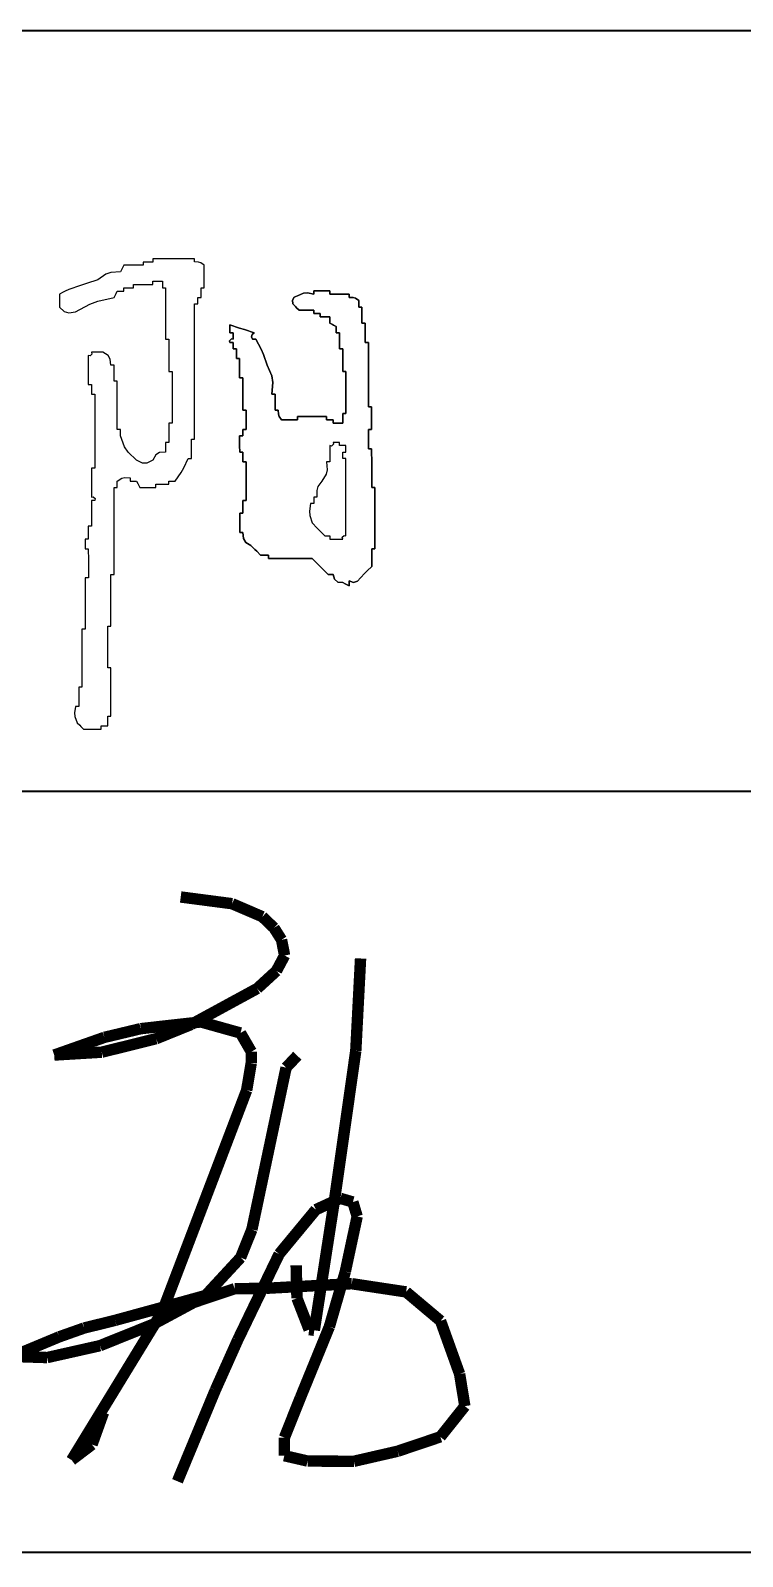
# Model space of a CAD drawing. Header units: millimetres. Extents: x 500457 to 783861, y -293369 to -162148.
# Drawn here: x 780760 to 781603, y -242596 to -240791 of the extents above; entities that cross this region are included whole.
import ezdxf

# ---------------------------------------------------------------- set-up
doc = ezdxf.new("R2010")
doc.units = ezdxf.units.MM
doc.header["$LTSCALE"] = 1000
doc.layers.add('A-PUB_TITLE SIGNATURE', color=7, linetype='Continuous')
doc.layers.add('WALL', color=255, linetype='Continuous')
doc.layers.add('图框', color=4, linetype='Continuous', lineweight=35)

# ---------------------------------------------------------------- blocks, each defined once
blk = doc.blocks.new('dianziqianminggry')
for p, q in [((0.129833, 0.071353), (0.129579, 0.071353)), ((0.129579, 0.071353), (0.129579, 0.071268)), ((0.129579, 0.071268), (0.129579, 0.071226)), ((0.129579, 0.071226), (0.129579, 0.071141)), ((0.12996, 0.071353), (0.129833, 0.071353)), ((0.130214, 0.071353), (0.12996, 0.071353)), ((0.131315, 0.071565), (0.130214, 0.071565)), ((0.130214, 0.071565), (0.130214, 0.07148)), ((0.130214, 0.07148), (0.130214, 0.071438)), ((0.130214, 0.071438), (0.130214, 0.071353)), ((0.131865, 0.071565), (0.131315, 0.071565)), ((0.132966, 0.071565), (0.131865, 0.071565)), ((0.132966, 0.07148), (0.132966, 0.071565)), ((0.132966, 0.071438), (0.132966, 0.07148)), ((0.132966, 0.071353), (0.132966, 0.071438)), ((0.133234, 0.071344), (0.132966, 0.071353)), ((0.133382, 0.071295), (0.133234, 0.071344)), ((0.133602, 0.071141), (0.133382, 0.071295)), ((0.127129, 0.070551), (0.126614, 0.070188)), ((0.127469, 0.070672), (0.127129, 0.070551)), ((0.128097, 0.070718), (0.127469, 0.070672)), ((0.128181, 0.070887), (0.128097, 0.070718)), ((0.128224, 0.070972), (0.128181, 0.070887)), ((0.128308, 0.071141), (0.128224, 0.070972)), ((0.128816, 0.071141), (0.128308, 0.071141)), ((0.129071, 0.071141), (0.128816, 0.071141)), ((0.129579, 0.071141), (0.129071, 0.071141)), ((0.133602, 0.070548), (0.133602, 0.071141)), ((0.133602, 0.070252), (0.133602, 0.070548)), ((0.133602, 0.069659), (0.133602, 0.070252)), ((0.12432, 0.069377), (0.124074, 0.069236)), ((0.124074, 0.069236), (0.124074, 0.068897)), ((0.124448, 0.069441), (0.12432, 0.069377)), ((0.124709, 0.069553), (0.124448, 0.069441)), ((0.125471, 0.069807), (0.124709, 0.069553)), ((0.125852, 0.069934), (0.125471, 0.069807)), ((0.126614, 0.070188), (0.125852, 0.069934)), ((0.127758, 0.069193), (0.1278, 0.069278)), ((0.1278, 0.069278), (0.127885, 0.069447)), ((0.127885, 0.069447), (0.128054, 0.069447)), ((0.128054, 0.069447), (0.128139, 0.069447)), ((0.128139, 0.069447), (0.128308, 0.069447)), ((0.128308, 0.069574), (0.128308, 0.069659)), ((0.128308, 0.069659), (0.128562, 0.069659)), ((0.128308, 0.069532), (0.128308, 0.069574)), ((0.128308, 0.069447), (0.128308, 0.069532)), ((0.128562, 0.069659), (0.128689, 0.069659)), ((0.128689, 0.069659), (0.128943, 0.069659)), ((0.128943, 0.069786), (0.128943, 0.069871)), ((0.128943, 0.069871), (0.129452, 0.069871)), ((0.128943, 0.069744), (0.128943, 0.069786)), ((0.128943, 0.069659), (0.128943, 0.069744)), ((0.129452, 0.069871), (0.129706, 0.069871)), ((0.129706, 0.069871), (0.130214, 0.069871)), ((0.130214, 0.069998), (0.130214, 0.070083)), ((0.130214, 0.070083), (0.130468, 0.070083)), ((0.130214, 0.069956), (0.130214, 0.069998)), ((0.130214, 0.069871), (0.130214, 0.069956)), ((0.130468, 0.070083), (0.130595, 0.070083)), ((0.130595, 0.070083), (0.130849, 0.070083)), ((0.130849, 0.070083), (0.130849, 0.069913)), ((0.130849, 0.069913), (0.130849, 0.069828)), ((0.130849, 0.069828), (0.130849, 0.069659)), ((0.130849, 0.069659), (0.130934, 0.069659)), ((0.130934, 0.069659), (0.130976, 0.069659)), ((0.130976, 0.069659), (0.131061, 0.069659)), ((0.131061, 0.069659), (0.131061, 0.068304)), ((0.13339, 0.069405), (0.13339, 0.069659)), ((0.13339, 0.069659), (0.133474, 0.069659)), ((0.13339, 0.069278), (0.13339, 0.069405)), ((0.13339, 0.069024), (0.13339, 0.069278)), ((0.133474, 0.069659), (0.133517, 0.069659)), ((0.133517, 0.069659), (0.133602, 0.069659)), ((0.139742, 0.06913), (0.140134, 0.069295)), ((0.140134, 0.069295), (0.139742, 0.06913)), ((0.140134, 0.069295), (0.140383, 0.06932)), ((0.140383, 0.06932), (0.140134, 0.069295)), ((0.140383, 0.06932), (0.1408, 0.069236)), ((0.1408, 0.069236), (0.140383, 0.06932)), ((0.1408, 0.069236), (0.1408, 0.069447)), ((0.1408, 0.069447), (0.1408, 0.069236)), ((0.1408, 0.069236), (0.1408, 0.069447)), ((0.141859, 0.069447), (0.1408, 0.069447)), ((0.1408, 0.069447), (0.141859, 0.069447)), ((0.141859, 0.069447), (0.1408, 0.069447)), ((0.1408, 0.069447), (0.1408, 0.069236)), ((0.1408, 0.069236), (0.1408, 0.069447)), ((0.1408, 0.069447), (0.1408, 0.069236)), ((0.141436, 0.069447), (0.141859, 0.069447)), ((0.141859, 0.069447), (0.141436, 0.069447)), ((0.141436, 0.069447), (0.141859, 0.069447)), ((0.141859, 0.069447), (0.141859, 0.069363)), ((0.141859, 0.069363), (0.141859, 0.069447)), ((0.141859, 0.069363), (0.141859, 0.06932)), ((0.141859, 0.06932), (0.141859, 0.069363)), ((0.141859, 0.06932), (0.141859, 0.069236)), ((0.141859, 0.069236), (0.141859, 0.06932)), ((0.141859, 0.069236), (0.142367, 0.069236)), ((0.142367, 0.069236), (0.141859, 0.069236)), ((0.142367, 0.069236), (0.142621, 0.069236)), ((0.142621, 0.069236), (0.142367, 0.069236)), ((0.142621, 0.069236), (0.143129, 0.069236)), ((0.143129, 0.069236), (0.142621, 0.069236)), ((0.143129, 0.069236), (0.143129, 0.069151)), ((0.143129, 0.069151), (0.143129, 0.069236)), ((0.124074, 0.068897), (0.124074, 0.068728)), ((0.124074, 0.068728), (0.124074, 0.068389)), ((0.124074, 0.068389), (0.124401, 0.068091)), ((0.125132, 0.068071), (0.126089, 0.068585)), ((0.126089, 0.068585), (0.126615, 0.068782)), ((0.126615, 0.068782), (0.127673, 0.069024)), ((0.127673, 0.069024), (0.127758, 0.069193)), ((0.131061, 0.068304), (0.131061, 0.067627)), ((0.132966, 0.065043), (0.132966, 0.0686)), ((0.132966, 0.0686), (0.133051, 0.0686)), ((0.133051, 0.0686), (0.133093, 0.0686)), ((0.133093, 0.0686), (0.133178, 0.0686)), ((0.133178, 0.068855), (0.133178, 0.069024)), ((0.133178, 0.069024), (0.133263, 0.069024)), ((0.133178, 0.06877), (0.133178, 0.068855)), ((0.133178, 0.0686), (0.133178, 0.06877)), ((0.133263, 0.069024), (0.133305, 0.069024)), ((0.133305, 0.069024), (0.13339, 0.069024)), ((0.139401, 0.068846), (0.139514, 0.069035)), ((0.139514, 0.069035), (0.139401, 0.068846)), ((0.139424, 0.0686), (0.139401, 0.068846)), ((0.139401, 0.068846), (0.139424, 0.0686)), ((0.139593, 0.068431), (0.139424, 0.0686)), ((0.139424, 0.0686), (0.139593, 0.068431)), ((0.139514, 0.069035), (0.139742, 0.06913)), ((0.139742, 0.06913), (0.139514, 0.069035)), ((0.139678, 0.068346), (0.139593, 0.068431)), ((0.139593, 0.068431), (0.139678, 0.068346)), ((0.139848, 0.068177), (0.139678, 0.068346)), ((0.139678, 0.068346), (0.139848, 0.068177)), ((0.143129, 0.069151), (0.143129, 0.069109)), ((0.143129, 0.069109), (0.143129, 0.069151)), ((0.143129, 0.069109), (0.143129, 0.069024)), ((0.143129, 0.069024), (0.143129, 0.069109)), ((0.143129, 0.069024), (0.143397, 0.069015)), ((0.143397, 0.069015), (0.143129, 0.069024)), ((0.143397, 0.069015), (0.143545, 0.068966)), ((0.143545, 0.068966), (0.143397, 0.069015)), ((0.143545, 0.068966), (0.143765, 0.068812)), ((0.143765, 0.068812), (0.143545, 0.068966)), ((0.143765, 0.068812), (0.143765, 0.068643)), ((0.143765, 0.068643), (0.143765, 0.068812)), ((0.143765, 0.068643), (0.143765, 0.068558)), ((0.143765, 0.068558), (0.143765, 0.068643)), ((0.143765, 0.068558), (0.143765, 0.068389)), ((0.143765, 0.068389), (0.143765, 0.068558)), ((0.143765, 0.068389), (0.143849, 0.068389)), ((0.143849, 0.068389), (0.143765, 0.068389)), ((0.143849, 0.068389), (0.143892, 0.068389)), ((0.143892, 0.068389), (0.143849, 0.068389)), ((0.143892, 0.068389), (0.143976, 0.068389)), ((0.143976, 0.068389), (0.143892, 0.068389)), ((0.143976, 0.068389), (0.143976, 0.067965)), ((0.143976, 0.067965), (0.143976, 0.068389)), ((0.124401, 0.068091), (0.124696, 0.068003)), ((0.124696, 0.068003), (0.125132, 0.068071)), ((0.131061, 0.067627), (0.131061, 0.066271)), ((0.135295, 0.067012), (0.135295, 0.067224)), ((0.135295, 0.067224), (0.135931, 0.067012)), ((0.135931, 0.067012), (0.135295, 0.067224)), ((0.135295, 0.067224), (0.135295, 0.067012)), ((0.140229, 0.068177), (0.139848, 0.068177)), ((0.139848, 0.068177), (0.140229, 0.068177)), ((0.140419, 0.068177), (0.140229, 0.068177)), ((0.140229, 0.068177), (0.140419, 0.068177)), ((0.1408, 0.068177), (0.140419, 0.068177)), ((0.140419, 0.068177), (0.1408, 0.068177)), ((0.1408, 0.068092), (0.1408, 0.068177)), ((0.1408, 0.068177), (0.1408, 0.068092)), ((0.1408, 0.06805), (0.1408, 0.068092)), ((0.1408, 0.068092), (0.1408, 0.06805)), ((0.1408, 0.067965), (0.1408, 0.06805)), ((0.1408, 0.06805), (0.1408, 0.067965)), ((0.14097, 0.067965), (0.1408, 0.067965)), ((0.1408, 0.067965), (0.14097, 0.067965)), ((0.141054, 0.067965), (0.14097, 0.067965)), ((0.14097, 0.067965), (0.141054, 0.067965)), ((0.141224, 0.067965), (0.141054, 0.067965)), ((0.141054, 0.067965), (0.141224, 0.067965)), ((0.141224, 0.067881), (0.141224, 0.067965)), ((0.141224, 0.067965), (0.141224, 0.067881)), ((0.141224, 0.067838), (0.141224, 0.067881)), ((0.141224, 0.067881), (0.141224, 0.067838)), ((0.141224, 0.067754), (0.141224, 0.067838)), ((0.141224, 0.067838), (0.141224, 0.067754)), ((0.141478, 0.067754), (0.141224, 0.067754)), ((0.141224, 0.067754), (0.141478, 0.067754)), ((0.141605, 0.067754), (0.141478, 0.067754)), ((0.141478, 0.067754), (0.141605, 0.067754)), ((0.141859, 0.067754), (0.141605, 0.067754)), ((0.141605, 0.067754), (0.141859, 0.067754)), ((0.141859, 0.067584), (0.141859, 0.067754)), ((0.141859, 0.067754), (0.141859, 0.067584)), ((0.141859, 0.067499), (0.141859, 0.067584)), ((0.141859, 0.067584), (0.141859, 0.067499)), ((0.141859, 0.06733), (0.141859, 0.067499)), ((0.141859, 0.067499), (0.141859, 0.06733)), ((0.142028, 0.067245), (0.141859, 0.06733)), ((0.141859, 0.06733), (0.142028, 0.067245)), ((0.142113, 0.067203), (0.142028, 0.067245)), ((0.142028, 0.067245), (0.142113, 0.067203)), ((0.142282, 0.067118), (0.142113, 0.067203)), ((0.142113, 0.067203), (0.142282, 0.067118)), ((0.143976, 0.067965), (0.143976, 0.067754)), ((0.143976, 0.067754), (0.143976, 0.067965)), ((0.143976, 0.067754), (0.143976, 0.06733)), ((0.143976, 0.06733), (0.143976, 0.067754)), ((0.143976, 0.06733), (0.144061, 0.06733)), ((0.144061, 0.06733), (0.143976, 0.06733)), ((0.144061, 0.06733), (0.144103, 0.06733)), ((0.144103, 0.06733), (0.144061, 0.06733)), ((0.144103, 0.06733), (0.144188, 0.06733)), ((0.144188, 0.06733), (0.144103, 0.06733)), ((0.144188, 0.06733), (0.144188, 0.066822)), ((0.144188, 0.066822), (0.144188, 0.06733)), ((0.131061, 0.066271), (0.131145, 0.066271)), ((0.131145, 0.066271), (0.131188, 0.066271)), ((0.131188, 0.066271), (0.131272, 0.066271)), ((0.131272, 0.066271), (0.131272, 0.065425)), ((0.13527, 0.066177), (0.13539, 0.066297)), ((0.13539, 0.066297), (0.13527, 0.066177)), ((0.135295, 0.066907), (0.135295, 0.067012)), ((0.135295, 0.067012), (0.135295, 0.066907)), ((0.135295, 0.066695), (0.135295, 0.066907)), ((0.135295, 0.066907), (0.135295, 0.066695)), ((0.13538, 0.066695), (0.135295, 0.066695)), ((0.135295, 0.066695), (0.13538, 0.066695)), ((0.135422, 0.066695), (0.13538, 0.066695)), ((0.13538, 0.066695), (0.135422, 0.066695)), ((0.13539, 0.066297), (0.135507, 0.066271)), ((0.135507, 0.066271), (0.13539, 0.066297)), ((0.135507, 0.066695), (0.135422, 0.066695)), ((0.135422, 0.066695), (0.135507, 0.066695)), ((0.135507, 0.066526), (0.135507, 0.066695)), ((0.135507, 0.066695), (0.135507, 0.066526)), ((0.135507, 0.066441), (0.135507, 0.066526)), ((0.135507, 0.066526), (0.135507, 0.066441)), ((0.135507, 0.066271), (0.135507, 0.066441)), ((0.135507, 0.066441), (0.135507, 0.066271)), ((0.135931, 0.067012), (0.136248, 0.066907)), ((0.136248, 0.066907), (0.135931, 0.067012)), ((0.136248, 0.066907), (0.136883, 0.066695)), ((0.136883, 0.066695), (0.136248, 0.066907)), ((0.136749, 0.066584), (0.136711, 0.066433)), ((0.136711, 0.066433), (0.136749, 0.066584)), ((0.136711, 0.066433), (0.136777, 0.066271)), ((0.136777, 0.066271), (0.136711, 0.066433)), ((0.136883, 0.066695), (0.136749, 0.066584)), ((0.136749, 0.066584), (0.136883, 0.066695)), ((0.136777, 0.066271), (0.136862, 0.066271)), ((0.136862, 0.066271), (0.136777, 0.066271)), ((0.136862, 0.066271), (0.136905, 0.066271)), ((0.136905, 0.066271), (0.136862, 0.066271)), ((0.136905, 0.066271), (0.136989, 0.066271)), ((0.136989, 0.066271), (0.136905, 0.066271)), ((0.136989, 0.066271), (0.137354, 0.065628)), ((0.137354, 0.065628), (0.136989, 0.066271)), ((0.142282, 0.066949), (0.142282, 0.067118)), ((0.142282, 0.067118), (0.142282, 0.066949)), ((0.142282, 0.066864), (0.142282, 0.066949)), ((0.142282, 0.066949), (0.142282, 0.066864)), ((0.142282, 0.066695), (0.142282, 0.066864)), ((0.142282, 0.066864), (0.142282, 0.066695)), ((0.142367, 0.066695), (0.142282, 0.066695)), ((0.142282, 0.066695), (0.142367, 0.066695)), ((0.142409, 0.066695), (0.142367, 0.066695)), ((0.142367, 0.066695), (0.142409, 0.066695)), ((0.142494, 0.066695), (0.142409, 0.066695)), ((0.142409, 0.066695), (0.142494, 0.066695)), ((0.142494, 0.066271), (0.142494, 0.066695)), ((0.142494, 0.066695), (0.142494, 0.066271)), ((0.142494, 0.06606), (0.142494, 0.066271)), ((0.142494, 0.066271), (0.142494, 0.06606)), ((0.144188, 0.066822), (0.144188, 0.066568)), ((0.144188, 0.066568), (0.144188, 0.066822)), ((0.144188, 0.066568), (0.144188, 0.06606)), ((0.144188, 0.06606), (0.144188, 0.066568)), ((0.126096, 0.065187), (0.125979, 0.065213)), ((0.125979, 0.065213), (0.125979, 0.064451)), ((0.126216, 0.065307), (0.126096, 0.065187)), ((0.126487, 0.065425), (0.126191, 0.065425)), ((0.126191, 0.065425), (0.126216, 0.065307)), ((0.126636, 0.065425), (0.126487, 0.065425)), ((0.126932, 0.065425), (0.126636, 0.065425)), ((0.127274, 0.065218), (0.126932, 0.065425)), ((0.127425, 0.064975), (0.127274, 0.065218)), ((0.131272, 0.065425), (0.131272, 0.065001)), ((0.135295, 0.06606), (0.13527, 0.066177)), ((0.13527, 0.066177), (0.135295, 0.06606)), ((0.13538, 0.06606), (0.135295, 0.06606)), ((0.135295, 0.06606), (0.13538, 0.06606)), ((0.135422, 0.06606), (0.13538, 0.06606)), ((0.13538, 0.06606), (0.135422, 0.06606)), ((0.135507, 0.06606), (0.135422, 0.06606)), ((0.135422, 0.06606), (0.135507, 0.06606)), ((0.135507, 0.06589), (0.135507, 0.06606)), ((0.135507, 0.06606), (0.135507, 0.06589)), ((0.135507, 0.065806), (0.135507, 0.06589)), ((0.135507, 0.06589), (0.135507, 0.065806)), ((0.135507, 0.065636), (0.135507, 0.065806)), ((0.135507, 0.065806), (0.135507, 0.065636)), ((0.135592, 0.065636), (0.135507, 0.065636)), ((0.135507, 0.065636), (0.135592, 0.065636)), ((0.135634, 0.065636), (0.135592, 0.065636)), ((0.135592, 0.065636), (0.135634, 0.065636)), ((0.135719, 0.065636), (0.135634, 0.065636)), ((0.135634, 0.065636), (0.135719, 0.065636)), ((0.135719, 0.065382), (0.135719, 0.065636)), ((0.135719, 0.065636), (0.135719, 0.065382)), ((0.135719, 0.065255), (0.135719, 0.065382)), ((0.135719, 0.065382), (0.135719, 0.065255)), ((0.135719, 0.065001), (0.135719, 0.065255)), ((0.135719, 0.065255), (0.135719, 0.065001)), ((0.137354, 0.065628), (0.137505, 0.065282)), ((0.137505, 0.065282), (0.137354, 0.065628)), ((0.137505, 0.065282), (0.13773, 0.064578)), ((0.13773, 0.064578), (0.137505, 0.065282)), ((0.142494, 0.065636), (0.142494, 0.06606)), ((0.142494, 0.06606), (0.142494, 0.065636)), ((0.142579, 0.065636), (0.142494, 0.065636)), ((0.142494, 0.065636), (0.142579, 0.065636)), ((0.142621, 0.065636), (0.142579, 0.065636)), ((0.142579, 0.065636), (0.142621, 0.065636)), ((0.142706, 0.065636), (0.142621, 0.065636)), ((0.142621, 0.065636), (0.142706, 0.065636)), ((0.142706, 0.065043), (0.142706, 0.065636)), ((0.142706, 0.065636), (0.142706, 0.065043)), ((0.144188, 0.06606), (0.144273, 0.06606)), ((0.144273, 0.06606), (0.144188, 0.06606)), ((0.144273, 0.06606), (0.144315, 0.06606)), ((0.144315, 0.06606), (0.144273, 0.06606)), ((0.144315, 0.06606), (0.1444, 0.06606)), ((0.1444, 0.06606), (0.144315, 0.06606)), ((0.1444, 0.06606), (0.1444, 0.064366)), ((0.1444, 0.064366), (0.1444, 0.06606)), ((0.125979, 0.064451), (0.125979, 0.064069)), ((0.127461, 0.064578), (0.127425, 0.064975)), ((0.127546, 0.064578), (0.127461, 0.064578)), ((0.127588, 0.064578), (0.127546, 0.064578)), ((0.127673, 0.064578), (0.127588, 0.064578)), ((0.127673, 0.064154), (0.127673, 0.064578)), ((0.131272, 0.065001), (0.131272, 0.064154)), ((0.132966, 0.063265), (0.132966, 0.065043)), ((0.135804, 0.065001), (0.135719, 0.065001)), ((0.135719, 0.065001), (0.135804, 0.065001)), ((0.135846, 0.065001), (0.135804, 0.065001)), ((0.135804, 0.065001), (0.135846, 0.065001)), ((0.135931, 0.065001), (0.135846, 0.065001)), ((0.135846, 0.065001), (0.135931, 0.065001)), ((0.135931, 0.064493), (0.135931, 0.065001)), ((0.135931, 0.065001), (0.135931, 0.064493)), ((0.135931, 0.064239), (0.135931, 0.064493)), ((0.135931, 0.064493), (0.135931, 0.064239)), ((0.135931, 0.063731), (0.135931, 0.064239)), ((0.135931, 0.064239), (0.135931, 0.063731)), ((0.13773, 0.064578), (0.138036, 0.063868)), ((0.138036, 0.063868), (0.13773, 0.064578)), ((0.142706, 0.064747), (0.142706, 0.065043)), ((0.142706, 0.065043), (0.142706, 0.064747)), ((0.142706, 0.064154), (0.142706, 0.064747)), ((0.142706, 0.064747), (0.142706, 0.064154)), ((0.1444, 0.064366), (0.1444, 0.063519)), ((0.1444, 0.063519), (0.1444, 0.064366)), ((0.125979, 0.064069), (0.125979, 0.063307)), ((0.125979, 0.063307), (0.126064, 0.063307)), ((0.126064, 0.063307), (0.126106, 0.063307)), ((0.126106, 0.063307), (0.126191, 0.063307)), ((0.126191, 0.063307), (0.126191, 0.063053)), ((0.127673, 0.063942), (0.127673, 0.064154)), ((0.127673, 0.063519), (0.127673, 0.063942)), ((0.127758, 0.063519), (0.127673, 0.063519)), ((0.1278, 0.063519), (0.127758, 0.063519)), ((0.127885, 0.063519), (0.1278, 0.063519)), ((0.127885, 0.062249), (0.127885, 0.063519)), ((0.131272, 0.064154), (0.131357, 0.064154)), ((0.131357, 0.064154), (0.1314, 0.064154)), ((0.1314, 0.064154), (0.131484, 0.064154)), ((0.131484, 0.064154), (0.131484, 0.062799)), ((0.132966, 0.059708), (0.132966, 0.063265)), ((0.136015, 0.063731), (0.135931, 0.063731)), ((0.135931, 0.063731), (0.136015, 0.063731)), ((0.136058, 0.063731), (0.136015, 0.063731)), ((0.136015, 0.063731), (0.136058, 0.063731)), ((0.136142, 0.063731), (0.136058, 0.063731)), ((0.136058, 0.063731), (0.136142, 0.063731)), ((0.136142, 0.062884), (0.136142, 0.063731)), ((0.136142, 0.063731), (0.136142, 0.062884)), ((0.138036, 0.063868), (0.138106, 0.063443)), ((0.138106, 0.063443), (0.138036, 0.063868)), ((0.138106, 0.063443), (0.138048, 0.062672)), ((0.138048, 0.062672), (0.138106, 0.063443)), ((0.142791, 0.064154), (0.142706, 0.064154)), ((0.142706, 0.064154), (0.142791, 0.064154)), ((0.142833, 0.064154), (0.142791, 0.064154)), ((0.142791, 0.064154), (0.142833, 0.064154)), ((0.142918, 0.064154), (0.142833, 0.064154)), ((0.142833, 0.064154), (0.142918, 0.064154)), ((0.142918, 0.063053), (0.142918, 0.064154)), ((0.142918, 0.064154), (0.142918, 0.063053)), ((0.1444, 0.063519), (0.1444, 0.061825)), ((0.1444, 0.061825), (0.1444, 0.063519)), ((0.126191, 0.063053), (0.126191, 0.062926)), ((0.126191, 0.062926), (0.126191, 0.062672)), ((0.126191, 0.062672), (0.126276, 0.062672)), ((0.126276, 0.062672), (0.126318, 0.062672)), ((0.126318, 0.062672), (0.126403, 0.062672)), ((0.126403, 0.062672), (0.126403, 0.060724)), ((0.127885, 0.061613), (0.127885, 0.062249)), ((0.131484, 0.062799), (0.131484, 0.062122)), ((0.136142, 0.06246), (0.136142, 0.062884)), ((0.136142, 0.062884), (0.136142, 0.06246)), ((0.136142, 0.061613), (0.136142, 0.06246)), ((0.136142, 0.06246), (0.136142, 0.061613)), ((0.138048, 0.062672), (0.138133, 0.062672)), ((0.138133, 0.062672), (0.138048, 0.062672)), ((0.138133, 0.062672), (0.138175, 0.062672)), ((0.138175, 0.062672), (0.138133, 0.062672)), ((0.138175, 0.062672), (0.13826, 0.062672)), ((0.13826, 0.062672), (0.138175, 0.062672)), ((0.13826, 0.062672), (0.13826, 0.062249)), ((0.13826, 0.062249), (0.13826, 0.062672)), ((0.13826, 0.062249), (0.13826, 0.062037)), ((0.13826, 0.062037), (0.13826, 0.062249)), ((0.142918, 0.062503), (0.142918, 0.063053)), ((0.142918, 0.063053), (0.142918, 0.062503)), ((0.142918, 0.061402), (0.142918, 0.062503)), ((0.142918, 0.062503), (0.142918, 0.061402)), ((0.127885, 0.060343), (0.127885, 0.061613)), ((0.131484, 0.062122), (0.131484, 0.060766)), ((0.136227, 0.061613), (0.136142, 0.061613)), ((0.136142, 0.061613), (0.136227, 0.061613)), ((0.136269, 0.061613), (0.136227, 0.061613)), ((0.136227, 0.061613), (0.136269, 0.061613)), ((0.136354, 0.061613), (0.136269, 0.061613)), ((0.136269, 0.061613), (0.136354, 0.061613)), ((0.136354, 0.061105), (0.136354, 0.061613)), ((0.136354, 0.061613), (0.136354, 0.061105)), ((0.13826, 0.062037), (0.13826, 0.061613)), ((0.13826, 0.061613), (0.13826, 0.062037)), ((0.13826, 0.061613), (0.138344, 0.061613)), ((0.138344, 0.061613), (0.13826, 0.061613)), ((0.138344, 0.061613), (0.138387, 0.061613)), ((0.138387, 0.061613), (0.138344, 0.061613)), ((0.138387, 0.061613), (0.138471, 0.061613)), ((0.138471, 0.061613), (0.138387, 0.061613)), ((0.138471, 0.061613), (0.13848, 0.061346)), ((0.13848, 0.061346), (0.138471, 0.061613)), ((0.13848, 0.061346), (0.138529, 0.061197)), ((0.138529, 0.061197), (0.13848, 0.061346)), ((0.138529, 0.061197), (0.138683, 0.060978)), ((0.138683, 0.060978), (0.138529, 0.061197)), ((0.139742, 0.061105), (0.139742, 0.06119)), ((0.139742, 0.06119), (0.140504, 0.06119)), ((0.140504, 0.06119), (0.139742, 0.06119)), ((0.139742, 0.06119), (0.139742, 0.061105)), ((0.140504, 0.06119), (0.140885, 0.06119)), ((0.140885, 0.06119), (0.140504, 0.06119)), ((0.140885, 0.06119), (0.141647, 0.06119)), ((0.141647, 0.06119), (0.140885, 0.06119)), ((0.141647, 0.06119), (0.141647, 0.061105)), ((0.141647, 0.061105), (0.141647, 0.06119)), ((0.142706, 0.061148), (0.142706, 0.061402)), ((0.142706, 0.061402), (0.142791, 0.061402)), ((0.142791, 0.061402), (0.142706, 0.061402)), ((0.142706, 0.061402), (0.142706, 0.061148)), ((0.142791, 0.061402), (0.142833, 0.061402)), ((0.142833, 0.061402), (0.142791, 0.061402)), ((0.142833, 0.061402), (0.142918, 0.061402)), ((0.142918, 0.061402), (0.142833, 0.061402)), ((0.1444, 0.061825), (0.144484, 0.061825)), ((0.144484, 0.061825), (0.1444, 0.061825)), ((0.144484, 0.061825), (0.144527, 0.061825)), ((0.144527, 0.061825), (0.144484, 0.061825)), ((0.144527, 0.061825), (0.144611, 0.061825)), ((0.144611, 0.061825), (0.144527, 0.061825)), ((0.144611, 0.061825), (0.144611, 0.061232)), ((0.144611, 0.061232), (0.144611, 0.061825)), ((0.144611, 0.061232), (0.144611, 0.060936)), ((0.144611, 0.060936), (0.144611, 0.061232)), ((0.126403, 0.060724), (0.126403, 0.05975)), ((0.12797, 0.060343), (0.127885, 0.060343)), ((0.128012, 0.060343), (0.12797, 0.060343)), ((0.128097, 0.060343), (0.128012, 0.060343)), ((0.128097, 0.060174), (0.128097, 0.060343)), ((0.128097, 0.060089), (0.128097, 0.060174)), ((0.131357, 0.060766), (0.131272, 0.060766)), ((0.131272, 0.060766), (0.131272, 0.060258)), ((0.131272, 0.060258), (0.131272, 0.060004)), ((0.1314, 0.060766), (0.131357, 0.060766)), ((0.131484, 0.060766), (0.1314, 0.060766)), ((0.136142, 0.060174), (0.136142, 0.060343)), ((0.136142, 0.060343), (0.136227, 0.060343)), ((0.136227, 0.060343), (0.136142, 0.060343)), ((0.136142, 0.060343), (0.136142, 0.060174)), ((0.136142, 0.060089), (0.136142, 0.060174)), ((0.136142, 0.060174), (0.136142, 0.060089)), ((0.136227, 0.060343), (0.136269, 0.060343)), ((0.136269, 0.060343), (0.136227, 0.060343)), ((0.136269, 0.060343), (0.136354, 0.060343)), ((0.136354, 0.060343), (0.136269, 0.060343)), ((0.136354, 0.060851), (0.136354, 0.061105)), ((0.136354, 0.061105), (0.136354, 0.060851)), ((0.136354, 0.060343), (0.136354, 0.060851)), ((0.136354, 0.060851), (0.136354, 0.060343)), ((0.138683, 0.060978), (0.139107, 0.060978)), ((0.139107, 0.060978), (0.138683, 0.060978)), ((0.139107, 0.060978), (0.139318, 0.060978)), ((0.139318, 0.060978), (0.139107, 0.060978)), ((0.139318, 0.060978), (0.139742, 0.060978)), ((0.139742, 0.060978), (0.139318, 0.060978)), ((0.139742, 0.061063), (0.139742, 0.061105)), ((0.139742, 0.061105), (0.139742, 0.061063)), ((0.139742, 0.060978), (0.139742, 0.061063)), ((0.139742, 0.061063), (0.139742, 0.060978)), ((0.141647, 0.061105), (0.141647, 0.061063)), ((0.141647, 0.061063), (0.141647, 0.061105)), ((0.141647, 0.061063), (0.141647, 0.060978)), ((0.141647, 0.060978), (0.141647, 0.061063)), ((0.141647, 0.060978), (0.141817, 0.060978)), ((0.141817, 0.060978), (0.141647, 0.060978)), ((0.141817, 0.060978), (0.141901, 0.060978)), ((0.141901, 0.060978), (0.141817, 0.060978)), ((0.141901, 0.060978), (0.142071, 0.060978)), ((0.142071, 0.060978), (0.141901, 0.060978)), ((0.142071, 0.060978), (0.142071, 0.060893)), ((0.142071, 0.060893), (0.142071, 0.060978)), ((0.142071, 0.060893), (0.142071, 0.060851)), ((0.142071, 0.060851), (0.142071, 0.060893)), ((0.142071, 0.060851), (0.142071, 0.060766)), ((0.142071, 0.060766), (0.142071, 0.060851)), ((0.142071, 0.060766), (0.142325, 0.060766)), ((0.142325, 0.060766), (0.142071, 0.060766)), ((0.142325, 0.060766), (0.142452, 0.060766)), ((0.142452, 0.060766), (0.142325, 0.060766)), ((0.142452, 0.060766), (0.142706, 0.060766)), ((0.142706, 0.060766), (0.142452, 0.060766)), ((0.142706, 0.061021), (0.142706, 0.061148)), ((0.142706, 0.061148), (0.142706, 0.061021)), ((0.142706, 0.060766), (0.142706, 0.061021)), ((0.142706, 0.061021), (0.142706, 0.060766)), ((0.144484, 0.060343), (0.1444, 0.060343)), ((0.1444, 0.060343), (0.1444, 0.059835)), ((0.1444, 0.059835), (0.1444, 0.060343)), ((0.1444, 0.060343), (0.144484, 0.060343)), ((0.144527, 0.060343), (0.144484, 0.060343)), ((0.144484, 0.060343), (0.144527, 0.060343)), ((0.144611, 0.060343), (0.144527, 0.060343)), ((0.144527, 0.060343), (0.144611, 0.060343)), ((0.144611, 0.060936), (0.144611, 0.060343)), ((0.144611, 0.060343), (0.144611, 0.060936)), ((0.126403, 0.05975), (0.126403, 0.057802)), ((0.128097, 0.05992), (0.128097, 0.060089)), ((0.128366, 0.059205), (0.128097, 0.05992)), ((0.1286, 0.058855), (0.128366, 0.059205)), ((0.131145, 0.059496), (0.131061, 0.059496)), ((0.131061, 0.059496), (0.131061, 0.059242)), ((0.131061, 0.059242), (0.131061, 0.059115)), ((0.131188, 0.059496), (0.131145, 0.059496)), ((0.131272, 0.059496), (0.131188, 0.059496)), ((0.131272, 0.060004), (0.131272, 0.059496)), ((0.132755, 0.0592), (0.132755, 0.059708)), ((0.132755, 0.059708), (0.132839, 0.059708)), ((0.132755, 0.058946), (0.132755, 0.0592)), ((0.132839, 0.059708), (0.132882, 0.059708)), ((0.132882, 0.059708), (0.132966, 0.059708)), ((0.135931, 0.059496), (0.135931, 0.05992)), ((0.135931, 0.05992), (0.136015, 0.05992)), ((0.136015, 0.05992), (0.135931, 0.05992)), ((0.135931, 0.05992), (0.135931, 0.059496)), ((0.135931, 0.059284), (0.135931, 0.059496)), ((0.135931, 0.059496), (0.135931, 0.059284)), ((0.135931, 0.058861), (0.135931, 0.059284)), ((0.135931, 0.059284), (0.135931, 0.058861)), ((0.136015, 0.05992), (0.136058, 0.05992)), ((0.136058, 0.05992), (0.136015, 0.05992)), ((0.136058, 0.05992), (0.136142, 0.05992)), ((0.136142, 0.05992), (0.136058, 0.05992)), ((0.136142, 0.05992), (0.136142, 0.060089)), ((0.136142, 0.060089), (0.136142, 0.05992)), ((0.141976, 0.059259), (0.141859, 0.059284)), ((0.141859, 0.059284), (0.141859, 0.058861)), ((0.142096, 0.059379), (0.141976, 0.059259)), ((0.14224, 0.059496), (0.142071, 0.059496)), ((0.142071, 0.059496), (0.142096, 0.059379)), ((0.142325, 0.059496), (0.14224, 0.059496)), ((0.142494, 0.059496), (0.142325, 0.059496)), ((0.142494, 0.059411), (0.142494, 0.059496)), ((0.142494, 0.059369), (0.142494, 0.059411)), ((0.142494, 0.059284), (0.142494, 0.059369)), ((0.142664, 0.059284), (0.142494, 0.059284)), ((0.142748, 0.059284), (0.142664, 0.059284)), ((0.142918, 0.059284), (0.142748, 0.059284)), ((0.142918, 0.059115), (0.142918, 0.059284)), ((0.1444, 0.059835), (0.1444, 0.059581)), ((0.1444, 0.059581), (0.1444, 0.059835)), ((0.1444, 0.059581), (0.1444, 0.059073)), ((0.1444, 0.059073), (0.1444, 0.059581)), ((0.129155, 0.058332), (0.1286, 0.058855)), ((0.129532, 0.058138), (0.129155, 0.058332)), ((0.130214, 0.058332), (0.129837, 0.058138)), ((0.13042, 0.058673), (0.130214, 0.058332)), ((0.130663, 0.058825), (0.13042, 0.058673)), ((0.131061, 0.058861), (0.130663, 0.058825)), ((0.131061, 0.059115), (0.131061, 0.058861)), ((0.132257, 0.057817), (0.132543, 0.058437)), ((0.132543, 0.058437), (0.132628, 0.058437)), ((0.132628, 0.058437), (0.13267, 0.058437)), ((0.13267, 0.058437), (0.132755, 0.058437)), ((0.132755, 0.058437), (0.132755, 0.058946)), ((0.136015, 0.058861), (0.135931, 0.058861)), ((0.135931, 0.058861), (0.136015, 0.058861)), ((0.136058, 0.058861), (0.136015, 0.058861)), ((0.136015, 0.058861), (0.136058, 0.058861)), ((0.136142, 0.058861), (0.136058, 0.058861)), ((0.136058, 0.058861), (0.136142, 0.058861)), ((0.136142, 0.058607), (0.136142, 0.058861)), ((0.136142, 0.058861), (0.136142, 0.058607)), ((0.136142, 0.05848), (0.136142, 0.058607)), ((0.136142, 0.058607), (0.136142, 0.05848)), ((0.136142, 0.058226), (0.136142, 0.05848)), ((0.136142, 0.05848), (0.136142, 0.058226)), ((0.136227, 0.058226), (0.136142, 0.058226)), ((0.136142, 0.058226), (0.136227, 0.058226)), ((0.136269, 0.058226), (0.136227, 0.058226)), ((0.136227, 0.058226), (0.136269, 0.058226)), ((0.136354, 0.058226), (0.136269, 0.058226)), ((0.136269, 0.058226), (0.136354, 0.058226)), ((0.136354, 0.057209), (0.136354, 0.058226)), ((0.136354, 0.058226), (0.136354, 0.057209)), ((0.141732, 0.058226), (0.141647, 0.058226)), ((0.141647, 0.058226), (0.141685, 0.057703)), ((0.141774, 0.058226), (0.141732, 0.058226)), ((0.141859, 0.058226), (0.141774, 0.058226)), ((0.141859, 0.058861), (0.141859, 0.058649)), ((0.141859, 0.058649), (0.141859, 0.058226)), ((0.142706, 0.058692), (0.142706, 0.058861)), ((0.142706, 0.058861), (0.142791, 0.058861)), ((0.142706, 0.058607), (0.142706, 0.058692)), ((0.142706, 0.058437), (0.142706, 0.058607)), ((0.142791, 0.058437), (0.142706, 0.058437)), ((0.142791, 0.058861), (0.142833, 0.058861)), ((0.142833, 0.058437), (0.142791, 0.058437)), ((0.142833, 0.058861), (0.142918, 0.058861)), ((0.142918, 0.058437), (0.142833, 0.058437)), ((0.142918, 0.05903), (0.142918, 0.059115)), ((0.142918, 0.058861), (0.142918, 0.05903)), ((0.142918, 0.056405), (0.142918, 0.058437)), ((0.1444, 0.059073), (0.144484, 0.059073)), ((0.144484, 0.059073), (0.1444, 0.059073)), ((0.144484, 0.059073), (0.144527, 0.059073)), ((0.144527, 0.059073), (0.144484, 0.059073)), ((0.144527, 0.059073), (0.144611, 0.059073)), ((0.144611, 0.059073), (0.144527, 0.059073)), ((0.144611, 0.059073), (0.144611, 0.058056)), ((0.144611, 0.058056), (0.144611, 0.059073)), ((0.126276, 0.057802), (0.126191, 0.057802)), ((0.126191, 0.057802), (0.126191, 0.05704)), ((0.126318, 0.057802), (0.126276, 0.057802)), ((0.126403, 0.057802), (0.126318, 0.057802)), ((0.12818, 0.057142), (0.128383, 0.057192)), ((0.128383, 0.057192), (0.128732, 0.057167)), ((0.128732, 0.057167), (0.128732, 0.057082)), ((0.129837, 0.058138), (0.129532, 0.058138)), ((0.131696, 0.056955), (0.132085, 0.057516)), ((0.132085, 0.057516), (0.132257, 0.057817)), ((0.136354, 0.056701), (0.136354, 0.057209)), ((0.136354, 0.057209), (0.136354, 0.056701)), ((0.141609, 0.057398), (0.14133, 0.056955)), ((0.141685, 0.057703), (0.141609, 0.057398)), ((0.144611, 0.058056), (0.144611, 0.057548)), ((0.144611, 0.057548), (0.144611, 0.058056)), ((0.144611, 0.057548), (0.144611, 0.056532)), ((0.144611, 0.056532), (0.144611, 0.057548)), ((0.126191, 0.05704), (0.126191, 0.056659)), ((0.126191, 0.056659), (0.126191, 0.055897)), ((0.127673, 0.054245), (0.127673, 0.056532)), ((0.127673, 0.056532), (0.127758, 0.056532)), ((0.127758, 0.056532), (0.1278, 0.056532)), ((0.1278, 0.056532), (0.127885, 0.056532)), ((0.127885, 0.056955), (0.12818, 0.057142)), ((0.127885, 0.056786), (0.127885, 0.056955)), ((0.127885, 0.056701), (0.127885, 0.056786)), ((0.127885, 0.056532), (0.127885, 0.056701)), ((0.128732, 0.057082), (0.128732, 0.05704)), ((0.128732, 0.05704), (0.128732, 0.056955)), ((0.128732, 0.056955), (0.128901, 0.056955)), ((0.128901, 0.056955), (0.128986, 0.056955)), ((0.128986, 0.056955), (0.129155, 0.056955)), ((0.129155, 0.056955), (0.12924, 0.056786)), ((0.12924, 0.056786), (0.129282, 0.056701)), ((0.129282, 0.056701), (0.129367, 0.056532)), ((0.129367, 0.056532), (0.12979, 0.056532)), ((0.12979, 0.056532), (0.130002, 0.056532)), ((0.130002, 0.056532), (0.130426, 0.056532)), ((0.130426, 0.056659), (0.130426, 0.056744)), ((0.130426, 0.056744), (0.130764, 0.056744)), ((0.130426, 0.056617), (0.130426, 0.056659)), ((0.130426, 0.056532), (0.130426, 0.056617)), ((0.130764, 0.056744), (0.130934, 0.056744)), ((0.130934, 0.056744), (0.131272, 0.056744)), ((0.131272, 0.056871), (0.131272, 0.056955)), ((0.131272, 0.056955), (0.131442, 0.056955)), ((0.131272, 0.056828), (0.131272, 0.056871)), ((0.131272, 0.056744), (0.131272, 0.056828)), ((0.131442, 0.056955), (0.131527, 0.056955)), ((0.131527, 0.056955), (0.131696, 0.056955)), ((0.136354, 0.055685), (0.136354, 0.056701)), ((0.136354, 0.056701), (0.136354, 0.055685)), ((0.141079, 0.056591), (0.141004, 0.056339)), ((0.141004, 0.056339), (0.141012, 0.055897)), ((0.14133, 0.056955), (0.141079, 0.056591)), ((0.142918, 0.055389), (0.142918, 0.056405)), ((0.144611, 0.056532), (0.144696, 0.056532)), ((0.144696, 0.056532), (0.144611, 0.056532)), ((0.144696, 0.056532), (0.144739, 0.056532)), ((0.144739, 0.056532), (0.144696, 0.056532)), ((0.144739, 0.056532), (0.144823, 0.056532)), ((0.144823, 0.056532), (0.144739, 0.056532)), ((0.144823, 0.056532), (0.144823, 0.054923)), ((0.144823, 0.054923), (0.144823, 0.056532)), ((0.126191, 0.055897), (0.126308, 0.055922)), ((0.126276, 0.055685), (0.126191, 0.055685)), ((0.126191, 0.055685), (0.126191, 0.055007)), ((0.126318, 0.055685), (0.126276, 0.055685)), ((0.126308, 0.055922), (0.126428, 0.055802)), ((0.126403, 0.055685), (0.126318, 0.055685)), ((0.126428, 0.055802), (0.126403, 0.055685)), ((0.136142, 0.055346), (0.136142, 0.055685)), ((0.136142, 0.055685), (0.136227, 0.055685)), ((0.136227, 0.055685), (0.136142, 0.055685)), ((0.136142, 0.055685), (0.136142, 0.055346)), ((0.136142, 0.055177), (0.136142, 0.055346)), ((0.136142, 0.055346), (0.136142, 0.055177)), ((0.136142, 0.054838), (0.136142, 0.055177)), ((0.136142, 0.055177), (0.136142, 0.054838)), ((0.136227, 0.055685), (0.136269, 0.055685)), ((0.136269, 0.055685), (0.136227, 0.055685)), ((0.136269, 0.055685), (0.136354, 0.055685)), ((0.136354, 0.055685), (0.136269, 0.055685)), ((0.140589, 0.055473), (0.140516, 0.054968)), ((0.140673, 0.055473), (0.140589, 0.055473)), ((0.140716, 0.055473), (0.140673, 0.055473)), ((0.1408, 0.055473), (0.140716, 0.055473)), ((0.140885, 0.055897), (0.1408, 0.055897)), ((0.1408, 0.055897), (0.1408, 0.055727)), ((0.1408, 0.055727), (0.1408, 0.055643)), ((0.1408, 0.055643), (0.1408, 0.055473)), ((0.140927, 0.055897), (0.140885, 0.055897)), ((0.141012, 0.055897), (0.140927, 0.055897)), ((0.142918, 0.053356), (0.142918, 0.055389)), ((0.126191, 0.055007), (0.126191, 0.054669)), ((0.126191, 0.054669), (0.126191, 0.053991)), ((0.127673, 0.053102), (0.127673, 0.054245)), ((0.135931, 0.05433), (0.135931, 0.054838)), ((0.135931, 0.054838), (0.136015, 0.054838)), ((0.136015, 0.054838), (0.135931, 0.054838)), ((0.135931, 0.054838), (0.135931, 0.05433)), ((0.135931, 0.054076), (0.135931, 0.05433)), ((0.135931, 0.05433), (0.135931, 0.054076)), ((0.136015, 0.054838), (0.136058, 0.054838)), ((0.136058, 0.054838), (0.136015, 0.054838)), ((0.136058, 0.054838), (0.136142, 0.054838)), ((0.136142, 0.054838), (0.136058, 0.054838)), ((0.140516, 0.054968), (0.140539, 0.054689)), ((0.140539, 0.054689), (0.140694, 0.054203)), ((0.140694, 0.054203), (0.141033, 0.053864)), ((0.144823, 0.054923), (0.144823, 0.054118)), ((0.144823, 0.054118), (0.144823, 0.054923)), ((0.126064, 0.053991), (0.125979, 0.053991)), ((0.125979, 0.053991), (0.125979, 0.053652)), ((0.125979, 0.053652), (0.125979, 0.053483)), ((0.125979, 0.053483), (0.125979, 0.053144)), ((0.126106, 0.053991), (0.126064, 0.053991)), ((0.126191, 0.053991), (0.126106, 0.053991)), ((0.135931, 0.053568), (0.135931, 0.054076)), ((0.135931, 0.054076), (0.135931, 0.053568)), ((0.136015, 0.053568), (0.135931, 0.053568)), ((0.135931, 0.053568), (0.136015, 0.053568)), ((0.136058, 0.053568), (0.136015, 0.053568)), ((0.136015, 0.053568), (0.136058, 0.053568)), ((0.136142, 0.053568), (0.136058, 0.053568)), ((0.136058, 0.053568), (0.136142, 0.053568)), ((0.136178, 0.05317), (0.136142, 0.053568)), ((0.136142, 0.053568), (0.136178, 0.05317)), ((0.13633, 0.052927), (0.136178, 0.05317)), ((0.136178, 0.05317), (0.13633, 0.052927)), ((0.141033, 0.053864), (0.141203, 0.053695)), ((0.141203, 0.053695), (0.141541, 0.053356)), ((0.141541, 0.053356), (0.141668, 0.053356)), ((0.141668, 0.053356), (0.141732, 0.053356)), ((0.141732, 0.053356), (0.141859, 0.053356)), ((0.141859, 0.053356), (0.141859, 0.053271)), ((0.141859, 0.053271), (0.141859, 0.053229)), ((0.141859, 0.053229), (0.141859, 0.053144)), ((0.14268, 0.053261), (0.142801, 0.053381)), ((0.142706, 0.053144), (0.14268, 0.053261)), ((0.142801, 0.053381), (0.142918, 0.053356)), ((0.144823, 0.054118), (0.144823, 0.052509)), ((0.144823, 0.052509), (0.144823, 0.054118)), ((0.125852, 0.053144), (0.125768, 0.053144)), ((0.125768, 0.053144), (0.125768, 0.05289)), ((0.125768, 0.05289), (0.125768, 0.052763)), ((0.125768, 0.052763), (0.125768, 0.052509)), ((0.125768, 0.052509), (0.125852, 0.052509)), ((0.125895, 0.053144), (0.125852, 0.053144)), ((0.125852, 0.052509), (0.125895, 0.052509)), ((0.125979, 0.053144), (0.125895, 0.053144)), ((0.125895, 0.052509), (0.125979, 0.052509)), ((0.125979, 0.052509), (0.125979, 0.051747)), ((0.127673, 0.050815), (0.127673, 0.053102)), ((0.136672, 0.052721), (0.13633, 0.052927)), ((0.13633, 0.052927), (0.136672, 0.052721)), ((0.136926, 0.052467), (0.136672, 0.052721)), ((0.136672, 0.052721), (0.136926, 0.052467)), ((0.137053, 0.05234), (0.136926, 0.052467)), ((0.136926, 0.052467), (0.137053, 0.05234)), ((0.137307, 0.052086), (0.137053, 0.05234)), ((0.137053, 0.05234), (0.137307, 0.052086)), ((0.141859, 0.053144), (0.142198, 0.053144)), ((0.142198, 0.053144), (0.142367, 0.053144)), ((0.142367, 0.053144), (0.142706, 0.053144)), ((0.144696, 0.052509), (0.144611, 0.052509)), ((0.144611, 0.052509), (0.144611, 0.052043)), ((0.144611, 0.052043), (0.144611, 0.052509)), ((0.144611, 0.052509), (0.144696, 0.052509)), ((0.144739, 0.052509), (0.144696, 0.052509)), ((0.144696, 0.052509), (0.144739, 0.052509)), ((0.144823, 0.052509), (0.144739, 0.052509)), ((0.144739, 0.052509), (0.144823, 0.052509)), ((0.125979, 0.051747), (0.125979, 0.051366)), ((0.125979, 0.051366), (0.125979, 0.050603)), ((0.137519, 0.052086), (0.137307, 0.052086)), ((0.137307, 0.052086), (0.137519, 0.052086)), ((0.137624, 0.052086), (0.137519, 0.052086)), ((0.137519, 0.052086), (0.137624, 0.052086)), ((0.137836, 0.052086), (0.137624, 0.052086)), ((0.137624, 0.052086), (0.137836, 0.052086)), ((0.137836, 0.052001), (0.137836, 0.052086)), ((0.137836, 0.052086), (0.137836, 0.052001)), ((0.137836, 0.051959), (0.137836, 0.052001)), ((0.137836, 0.052001), (0.137836, 0.051959)), ((0.137836, 0.051874), (0.137836, 0.051959)), ((0.137836, 0.051959), (0.137836, 0.051874)), ((0.138979, 0.051874), (0.137836, 0.051874)), ((0.137836, 0.051874), (0.138979, 0.051874)), ((0.139551, 0.051874), (0.138979, 0.051874)), ((0.138979, 0.051874), (0.139551, 0.051874)), ((0.140694, 0.051874), (0.139551, 0.051874)), ((0.139551, 0.051874), (0.140694, 0.051874)), ((0.141118, 0.05145), (0.140694, 0.051874)), ((0.140694, 0.051874), (0.141118, 0.05145)), ((0.14133, 0.051239), (0.141118, 0.05145)), ((0.141118, 0.05145), (0.14133, 0.051239)), ((0.141753, 0.050815), (0.14133, 0.051239)), ((0.14133, 0.051239), (0.141753, 0.050815)), ((0.144611, 0.051344), (0.144315, 0.051048)), ((0.144315, 0.051048), (0.144611, 0.051344)), ((0.144611, 0.052043), (0.144611, 0.05181)), ((0.144611, 0.05181), (0.144611, 0.052043)), ((0.144611, 0.05181), (0.144611, 0.051344)), ((0.144611, 0.051344), (0.144611, 0.05181)), ((0.125852, 0.050603), (0.125768, 0.050603)), ((0.125768, 0.050603), (0.125768, 0.049248)), ((0.125895, 0.050603), (0.125852, 0.050603)), ((0.125979, 0.050603), (0.125895, 0.050603)), ((0.127461, 0.04946), (0.127461, 0.050815)), ((0.127461, 0.050815), (0.127546, 0.050815)), ((0.127546, 0.050815), (0.127588, 0.050815)), ((0.127588, 0.050815), (0.127673, 0.050815)), ((0.14188, 0.050815), (0.141753, 0.050815)), ((0.141753, 0.050815), (0.14188, 0.050815)), ((0.141944, 0.050815), (0.14188, 0.050815)), ((0.14188, 0.050815), (0.141944, 0.050815)), ((0.142071, 0.050815), (0.141944, 0.050815)), ((0.141944, 0.050815), (0.142071, 0.050815)), ((0.142162, 0.050497), (0.142071, 0.050815)), ((0.142071, 0.050815), (0.142162, 0.050497)), ((0.142377, 0.050318), (0.142162, 0.050497)), ((0.142162, 0.050497), (0.142377, 0.050318)), ((0.142706, 0.050286), (0.142377, 0.050318)), ((0.142377, 0.050318), (0.142706, 0.050286)), ((0.142875, 0.050201), (0.142706, 0.050286)), ((0.142706, 0.050286), (0.142875, 0.050201)), ((0.14296, 0.050159), (0.142875, 0.050201)), ((0.142875, 0.050201), (0.14296, 0.050159)), ((0.143129, 0.050074), (0.14296, 0.050159)), ((0.14296, 0.050159), (0.143129, 0.050074)), ((0.143423, 0.050298), (0.143129, 0.050392)), ((0.143129, 0.050392), (0.143129, 0.050265)), ((0.143129, 0.050265), (0.143129, 0.050392)), ((0.143129, 0.050392), (0.143423, 0.050298)), ((0.143129, 0.050265), (0.143129, 0.050201)), ((0.143129, 0.050201), (0.143129, 0.050265)), ((0.143129, 0.050201), (0.143129, 0.050074)), ((0.143129, 0.050074), (0.143129, 0.050201)), ((0.143671, 0.050368), (0.143423, 0.050298)), ((0.143423, 0.050298), (0.143671, 0.050368)), ((0.14387, 0.050603), (0.143671, 0.050368)), ((0.143671, 0.050368), (0.14387, 0.050603)), ((0.144167, 0.0509), (0.14387, 0.050603)), ((0.14387, 0.050603), (0.144167, 0.0509)), ((0.144315, 0.051048), (0.144167, 0.0509)), ((0.144167, 0.0509), (0.144315, 0.051048)), ((0.125768, 0.049248), (0.125768, 0.048571)), ((0.127461, 0.048783), (0.127461, 0.04946)), ((0.125768, 0.048571), (0.125768, 0.047216)), ((0.127461, 0.047427), (0.127461, 0.048783)), ((0.12564, 0.047216), (0.125556, 0.047216)), ((0.125556, 0.047216), (0.125556, 0.045691)), ((0.125683, 0.047216), (0.12564, 0.047216)), ((0.125768, 0.047216), (0.125683, 0.047216)), ((0.12725, 0.046326), (0.12725, 0.047427)), ((0.12725, 0.047427), (0.127334, 0.047427)), ((0.127334, 0.047427), (0.127377, 0.047427)), ((0.127377, 0.047427), (0.127461, 0.047427)), ((0.12725, 0.045776), (0.12725, 0.046326)), ((0.125556, 0.045691), (0.125556, 0.044929)), ((0.12725, 0.044675), (0.12725, 0.045776)), ((0.125556, 0.044929), (0.125556, 0.043405)), ((0.127334, 0.044675), (0.12725, 0.044675)), ((0.127377, 0.044675), (0.127334, 0.044675)), ((0.127461, 0.044675), (0.127377, 0.044675)), ((0.127461, 0.043405), (0.127461, 0.044675)), ((0.125429, 0.043405), (0.125344, 0.043405)), ((0.125344, 0.043405), (0.125344, 0.042896)), ((0.125471, 0.043405), (0.125429, 0.043405)), ((0.125556, 0.043405), (0.125471, 0.043405)), ((0.127461, 0.042769), (0.127461, 0.043405)), ((0.125132, 0.042134), (0.125061, 0.041715)), ((0.125217, 0.042134), (0.125132, 0.042134)), ((0.125259, 0.042134), (0.125217, 0.042134)), ((0.125344, 0.042134), (0.125259, 0.042134)), ((0.125344, 0.042896), (0.125344, 0.042642)), ((0.125344, 0.042642), (0.125344, 0.042134)), ((0.127461, 0.041499), (0.127461, 0.042769)), ((0.125061, 0.041715), (0.125085, 0.041473)), ((0.125085, 0.041473), (0.125238, 0.041076)), ((0.12725, 0.041245), (0.12725, 0.041499)), ((0.12725, 0.041499), (0.127334, 0.041499)), ((0.12725, 0.041118), (0.12725, 0.041245)), ((0.12725, 0.040864), (0.12725, 0.041118)), ((0.127334, 0.041499), (0.127377, 0.041499)), ((0.127377, 0.041499), (0.127461, 0.041499)), ((0.125238, 0.041076), (0.125408, 0.040906)), ((0.125408, 0.040906), (0.125492, 0.040822)), ((0.125492, 0.040822), (0.125662, 0.040652)), ((0.125662, 0.040652), (0.126127, 0.040652)), ((0.126127, 0.040652), (0.12636, 0.040652)), ((0.12636, 0.040652), (0.126826, 0.040652)), ((0.126826, 0.040779), (0.126826, 0.040864)), ((0.126826, 0.040864), (0.126996, 0.040864)), ((0.126826, 0.040737), (0.126826, 0.040779)), ((0.126826, 0.040652), (0.126826, 0.040737)), ((0.126996, 0.040864), (0.12708, 0.040864)), ((0.12708, 0.040864), (0.12725, 0.040864))]:
    blk.add_line(p, q)
blk = doc.blocks.new('A$C7B124B11')
at = {"layer": 'A-PUB_TITLE SIGNATURE', "const_width": 10}
for points in [[(407.4, 294.7), (402.4, 272.5)], [(402.4, 272.5), (381.2, 214.4)], [(737.4, 239.5), (782.5, 233.6)], [(782.5, 233.6), (809, 222.2)], [(381.2, 214.4), (364.9, 138.9)], [(809, 222.2), (819.2, 212.4)], [(819.2, 212.4), (825.8, 202)], [(-133.7, 197.1), (-141.7, 191.1)], [(-88.3, 136.6), (-133.7, 197.1)], [(825.8, 202), (828.5, 188.2)], [(-141.7, 191.1), (-149.1, 152.9)], [(828.5, 188.2), (821.3, 174.7)], [(890.9, 104.7), (895.1, 185.6)], [(821.3, 174.7), (804.5, 159.3)], [(804.5, 159.3), (746.4, 127.7)], [(-149.1, 152.9), (-155.8, 118.2)], [(-81.3, 125.4), (-88.3, 136.6)], [(364.9, 138.9), (353.8, 49.4)], [(702.3, 124.1), (755.1, 130)], [(755.1, 130), (789.8, 120.3)], [(-155.8, 118.2), (-163.2, 80.3)], [(-111.5, 101.7), (-83.2, 115.9)], [(-83.2, 115.9), (-81.3, 125.4)], [(626.5, 101), (670.5, 116.5)], [(670.5, 116.5), (702.3, 124.1)], [(746.4, 127.7), (715.8, 115.3)], [(789.8, 120.3), (799.3, 103.9)], [(503.8, 106.1), (489, 92.6)], [(668.2, 103.5), (626.5, 101)], [(715.8, 115.3), (668.2, 103.5)], [(799.3, 103.9), (799.2, 93.9)], [(872.4, -24.7), (890.9, 104.7)], [(-181.4, 73.2), (-139.5, 89.4)], [(-139.5, 89.4), (-111.5, 101.7)], [(564.5, 58.9), (467.6, 98)], [(489, 92.6), (469, 57.7)], [(799.2, 93.9), (795.2, 70.1)], [(829.8, 90), (799.8, -51.9)], [(839.6, 100.4), (829.8, 90)], [(-163.2, 80.3), (-184.4, -234.9)], [(217.7, 77.9), (200.6, 55)], [(-221.2, 57.4), (-181.4, 73.2)], [(353.8, 49.4), (526.6, 66.2)], [(526.6, 66.2), (564.5, 58.9)], [(795.2, 70.1), (721.3, -123.7)], [(-262.7, 43.1), (-221.2, 57.4)], [(153.4, -12), (353.8, 49.4)], [(200.6, 55), (176.6, 26.4)], [(353.8, 49.4), (345.4, -60.2)], [(469, 57.7), (446.1, 19.7)], [(-305.5, 28.4), (-262.7, 43.1)], [(-45.9, 43.7), (-30.7, 39.2)], [(-30.7, 39.2), (-21.5, 34.3)], [(11.9, 38), (4.1, 29.5)], [(23.2, 47), (11.9, 38)], [(-329.3, 20.6), (-305.5, 28.4)], [(-21.5, 34.3), (-15.4, 28.8)], [(-15.4, 28.8), (-6, 16.3)], [(4.1, 29.5), (-6, 16.3)], [(176.6, 26.4), (133.5, -7.3)], [(429.2, 18.1), (456.5, 26.6)], [(456.5, 26.6), (474.8, 20.2)], [(-380.5, 9.5), (-361.3, 11.6)], [(-361.3, 11.6), (-329.3, 20.6)], [(-6, 16.3), (-23.8, -7)], [(-6, 16.3), (-1.7, 9)], [(-1.7, 9), (0, 0)], [(377.5, -5.6), (401, 8.7)], [(401, 8.7), (429.2, 18.1)], [(446.1, 19.7), (427.2, -10.4)], [(464.6, 12.7), (444.5, -69.5)], [(474.8, 20.2), (464.6, 12.7)], [(0, 0), (2.6, -16.2)], [(463.4, -92.3), (503.4, 4.8)], [(2.6, -16.2), (5.1, -29.7)], [(133.5, -7.3), (129, -14.5)], [(129, -14.5), (139.8, -16.5)], [(139.8, -16.5), (153.4, -12)], [(356.4, -29.5), (362.5, -18.1)], [(362.5, -18.1), (377.5, -5.6)], [(427.2, -10.4), (400.7, -34.3)], [(-192.9, -33.1), (-170.7, -30.9)], [(-170.7, -30.9), (-130.7, -28.1)], [(-130.7, -28.1), (-117.1, -30.8)], [(-117.1, -30.8), (-96.3, -34.8)], [(355, -39.5), (356.4, -29.5)], [(854.5, -140.2), (872.4, -24.7)], [(877.4, -24.6), (855.9, -34.5)], [(888.3, -27.8), (877.4, -24.6)], [(892.1, -40.4), (888.3, -27.8)], [(-248, -50.5), (-226.9, -41.3)], [(-226.9, -41.3), (-192.9, -33.1)], [(-96.3, -34.8), (-79.4, -44)], [(-79.4, -44), (-70.1, -57.4)], [(357.9, -43.7), (355, -39.5)], [(367.3, -46.2), (357.9, -43.7)], [(384.6, -43.4), (375.2, -46.9)], [(400.7, -34.3), (384.6, -43.4)], [(416.7, -54.9), (422.3, -34.6)], [(422.3, -34.6), (427.1, -32.1)], [(427.1, -32.1), (432, -42.2)], [(432, -42.2), (444, -75)], [(855.9, -34.5), (823.7, -73.4)], [(881.7, -88.8), (892.1, -40.4)], [(-271.1, -69.6), (-248, -50.5)], [(-70.1, -57.4), (-73.3, -74)], [(375.2, -46.9), (367.3, -46.2)], [(414, -77.2), (416.7, -54.9)], [(799.8, -51.9), (789.9, -76.5)], [(-238.4, -136.3), (-271.1, -69.6)], [(345.4, -60.2), (339.3, -170.6)], [(444.5, -69.5), (440.7, -120.8)], [(-73.3, -74), (-79.4, -90.8)], [(414.2, -91.1), (414, -77.2)], [(444, -75), (444.4, -125.4)], [(789.9, -76.5), (759.2, -109.7)], [(823.7, -73.4), (787.3, -148.8)], [(838.6, -83.3), (839.3, -112.1)], [(-79.4, -90.8), (-90.9, -110.3)], [(93.2, -99.2), (139.1, -92.4)], [(139.1, -92.4), (119.1, -88.6)], [(417.6, -117.9), (414.2, -91.1)], [(453.3, -120.5), (463.4, -92.3)], [(867.7, -137.1), (881.7, -88.8)], [(-90.9, -110.3), (-105.6, -127.8)], [(40.6, -112.4), (93.2, -99.2)], [(759.2, -109.7), (724.1, -119.4)], [(749, -115.7), (784.7, -103.8)], [(784.7, -103.8), (812.5, -103.4)], [(812.5, -103.4), (887.4, -99.4)], [(887.4, -99.4), (935, -106.6)], [(935, -106.6), (965.2, -132)], [(-17.8, -130.2), (40.6, -112.4)], [(421.8, -138.3), (417.6, -117.9)], [(440.7, -120.8), (440.7, -161.1)], [(445.8, -172.8), (453.3, -120.5)], [(721.3, -123.7), (641.7, -253.9)], [(724.1, -119.4), (679.8, -131.5)], [(713.3, -134.9), (749, -115.7)], [(839.3, -112.1), (850, -139.6)], [(-105.6, -127.8), (-119.1, -141.9)], [(-65.9, -147.5), (-17.8, -130.2)], [(430.3, -170.2), (421.8, -138.3)], [(444.4, -125.4), (445.8, -172.8)], [(652.7, -138.2), (630.9, -145.9)], [(679.8, -131.5), (652.7, -138.2)], [(666.5, -153.7), (713.3, -134.9)], [(842.3, -199.2), (867.7, -137.1)], [(965.2, -132), (981.9, -178.5)], [(-119.1, -141.9), (-143.3, -163.1)], [(-108.1, -163.6), (-65.9, -147.5)], [(630.9, -145.9), (589.6, -163.1)], [(787.3, -148.8), (767.7, -192.6)], [(850, -139.6), (854.5, -140.2)], [(-143.3, -163.1), (-154.4, -171.7)], [(-138.1, -174.9), (-108.1, -163.6)], [(440.7, -161.1), (443, -178.3)], [(589.6, -163.1), (620.2, -164.1)], [(620.2, -164.1), (666.5, -153.7)], [(-154.4, -171.7), (-155.7, -178.2)], [(-155.7, -178.2), (-148.5, -179.5)], [(-148.5, -179.5), (-138.1, -174.9)], [(339.3, -170.6), (308, -333.3)], [(436.8, -180.8), (430.3, -170.2)], [(443, -178.3), (436.8, -180.8)], [(981.9, -178.5), (986.5, -206.7)], [(767.7, -192.6), (753.4, -227)], [(828.3, -234.2), (842.3, -199.2)], [(659.6, -240.3), (669.7, -212.2)], [(986.5, -206.7), (965, -233.6)], [(753.4, -227), (734.5, -272.5)], [(-198.3, -321.6), (-220.3, -245.1)], [(-184.4, -234.9), (-198.3, -321.6)], [(641.7, -253.9), (659.6, -240.3)], [(828.2, -250.1), (828.3, -234.2)], [(965, -233.6), (927.6, -246.2)], [(848.6, -254.8), (828.2, -250.1)], [(889.2, -255), (848.6, -254.8)], [(927.6, -246.2), (889.2, -255)]]:
    blk.add_lwpolyline(points, dxfattribs=at)
blk = doc.blocks.new('A$C57a0c051')
at = {"layer": '图框', "color": 4}
for p, q in [((0, -24600), (6000, -24600)), ((0, -25500), (6000, -25500)), ((0, -26400), (6000, -26400))]:
    blk.add_line(p, q, dxfattribs=at)
at = {"xscale": 17999.99840837254, "yscale": 17999.99840837254, "zscale": 17999.99840837254, "rotation": 0.005566601229444}
blk.add_blockref('dianziqianminggry', (2173, -26158.4), dxfattribs=at)
at = {"layer": 'A-PUB_TITLE SIGNATURE', "xscale": 1.349999880627941, "yscale": 1.349999880627941, "zscale": 1.349999880627941, "rotation": 0.005566601229444}
blk.add_blockref('A$C7B124B11', (3554.4, -25948.4, 5923.7), dxfattribs=at)

msp = doc.modelspace()

# ---------------------------------------------------------------- block references
at = {"layer": 'WALL', "color": 0}
msp.add_blockref('A$C57a0c051', (776388.2, -216190.7), dxfattribs=at)

doc.saveas('drawing.dxf')
